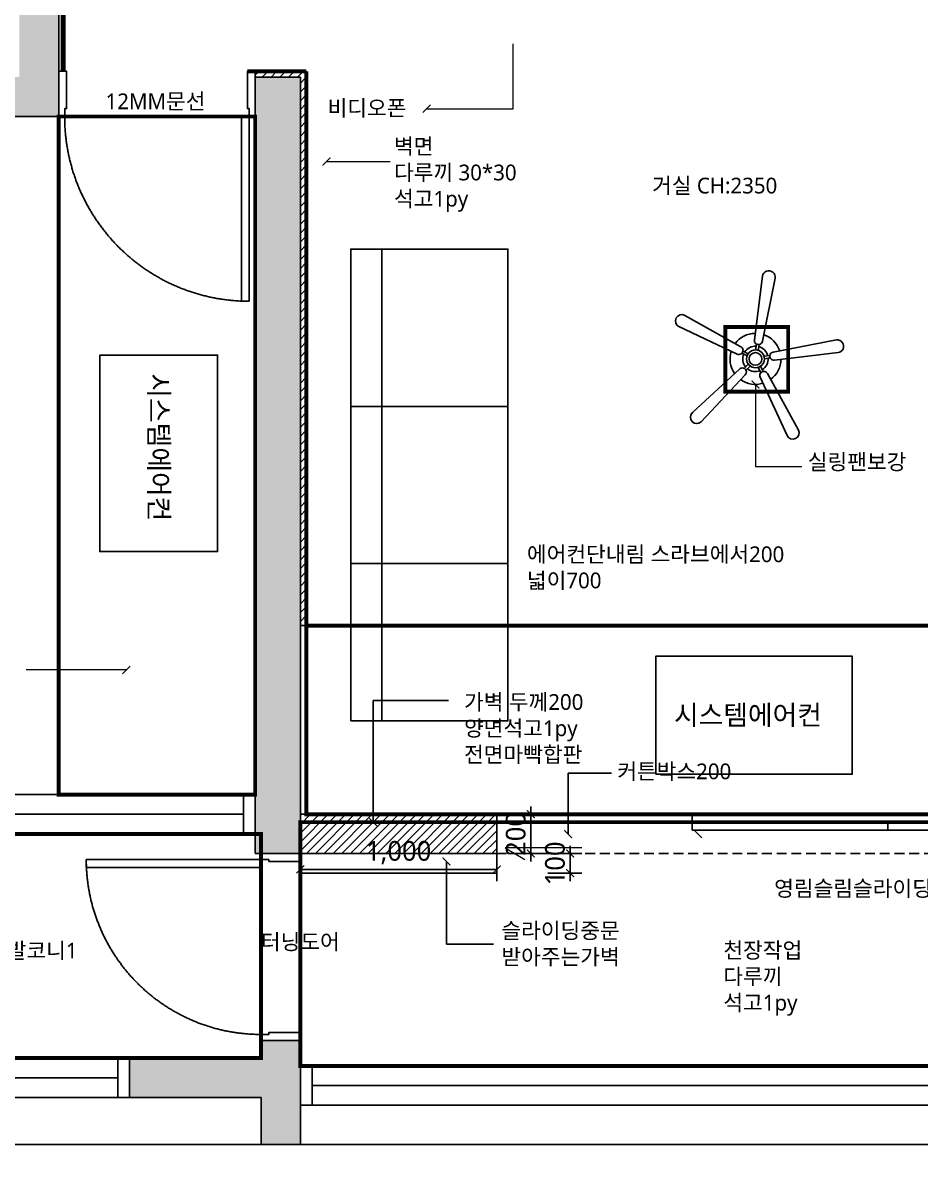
# Model space of a CAD drawing. Header units: millimetres. Extents: x 512 to 764439, y -71 to 559481.
# Drawn here: x 414533 to 419102, y 241340 to 247137 of the extents above; entities that cross this region are included whole.
import ezdxf

# ---------------------------------------------------------------- set-up
doc = ezdxf.new("R2010")
doc.units = ezdxf.units.MM
doc.header["$LTSCALE"] = 50
for name, pattern in [('CENTER2', [28.575, 19.05, -3.175, 3.175, -3.175]), ('HIDDEN', [0.375, 0.25, -0.125]), ('HIDDEN2', [0.1875, 0.125, -0.0625])]:
    doc.linetypes.add(name, pattern=pattern)
for name, color, linetype in [('#조명', 40, 'Continuous'), ('.', 8, 'Continuous'), ('06-FUR', 6, 'Continuous'), ('DIM', 7, 'Continuous'), ('ha', 8, 'Continuous'), ('hid', 8, 'HIDDEN2'), ('red', 10, 'Continuous'), ('wall', 2, 'Continuous'), ('wall2', 3, 'Continuous'), ('win', 4, 'Continuous'), ('목공', 124, 'Continuous')]:
    doc.layers.add(name, color=color, linetype=linetype)
doc.layers.add('purge', color=190, linetype='Continuous', plot=False)
doc.layers.add('text', color=7, linetype='Continuous', lineweight=0)
doc.styles.add('N 맑은고딕', font='malgun.ttf')
doc.styles.add('맑은 고딕', font='malgun.ttf')
doc.dimstyles.new('DH IN40', dxfattribs={"dimscale": 40, "dimtxt": 2.5, "dimasz": 1, "dimexe": 1.5, "dimexo": 1.5, "dimtad": 1, "dimdec": 7, "dimlunit": 6, "dimtxsty": '맑은 고딕', "dimblk": 'ARCHTICK', "dimcen": 2.5, "dimclrd": 256, "dimclre": 256, "dimclrt": 256, "dimadec": 0, "dimazin": 0, "dimtfac": 1, "dimtdec": 7, "dimtix": 1, "dimtmove": 0, "dimatfit": 3, "dimldrblk": 'ARCHTICK', "dimfxl": 1, "dimtfillclr": 1, "dimlwd": -1, "dimlwe": -1, "dimarcsym": 0})

# ---------------------------------------------------------------- blocks, each defined once
blk = doc.blocks.new('_ArchTick')
at = {"color": 0, "linetype": 'ByBlock', "const_width": 0.15}
blk.add_lwpolyline([(-0.5, -0.5), (0.5, 0.5)], dxfattribs=at)
blk = doc.blocks.new('*D1305')
at = {"layer": 'Defpoints', "color": 0, "linetype": 'Continuous', "transparency": 16777216}
for p in [(425516.6, 241430.4), (411376.6, 241230.4), (425516.6, 240630.4)]:
    blk.add_point(p, dxfattribs=at)
at = {"layer": 'DIM', "transparency": 16777216}
for p, q in [((425516.6, 241370.4), (425516.6, 240570.4)), ((411376.6, 241170.4), (411376.6, 240570.4)), ((411376.6, 240630.4), (425516.6, 240630.4))]:
    blk.add_line(p, q, dxfattribs=at)
at = {"layer": 'DIM', "linetype": 'Continuous', "transparency": 16777216, "xscale": 40, "yscale": 40, "zscale": 40, "rotation": 180}
blk.add_blockref('_ArchTick', (411376.6, 240630.4), dxfattribs=at)
at = {"layer": 'DIM', "linetype": 'Continuous', "transparency": 16777216, "xscale": 40, "yscale": 40, "zscale": 40}
blk.add_blockref('_ArchTick', (425516.6, 240630.4), dxfattribs=at)
at = {"layer": 'DIM', "linetype": 'Continuous', "transparency": 16777216, "insert": (418446.6, 240715.7), "char_height": 100, "attachment_point": 5, "style": '맑은 고딕'}
blk.add_mtext('14,140', dxfattribs=at)
blk = doc.blocks.new('*D1389')
at = {"layer": 'Defpoints', "color": 0, "linetype": 'Continuous', "transparency": 16777216}
for p in [(415946.6, 242910.4), (416946.6, 242910.4), (416946.6, 242830)]:
    blk.add_point(p, dxfattribs=at)
at = {"layer": 'DIM', "transparency": 16777216}
for p, q in [((415946.6, 242850.4), (415946.6, 242770)), ((415946.6, 242830), (416946.6, 242830)), ((416946.6, 242850.4), (416946.6, 242770))]:
    blk.add_line(p, q, dxfattribs=at)
at = {"layer": 'DIM', "linetype": 'Continuous', "transparency": 16777216, "xscale": 40, "yscale": 40, "zscale": 40, "rotation": 180}
blk.add_blockref('_ArchTick', (415946.6, 242830), dxfattribs=at)
at = {"layer": 'DIM', "linetype": 'Continuous', "transparency": 16777216, "xscale": 40, "yscale": 40, "zscale": 40}
blk.add_blockref('_ArchTick', (416946.6, 242830), dxfattribs=at)
at = {"layer": 'DIM', "linetype": 'Continuous', "transparency": 16777216, "insert": (416446.6, 242915.3), "char_height": 100, "attachment_point": 5, "style": '맑은 고딕'}
blk.add_mtext('1,000', dxfattribs=at)
blk = doc.blocks.new('*D1408')
at = {"layer": 'Defpoints', "color": 0, "linetype": 'Continuous', "transparency": 16777216}
for p in [(416946.6, 243110.4), (416946.6, 242910.4), (417120, 242910.4)]:
    blk.add_point(p, dxfattribs=at)
at = {"layer": 'DIM', "transparency": 16777216}
for p, q in [((417006.6, 243110.4), (417180, 243110.4)), ((417120, 243110.4), (417120, 243150.4)), ((417120, 243110.4), (417120, 242910.4)), ((417006.6, 242910.4), (417180, 242910.4)), ((417120, 242910.4), (417120, 242870.4))]:
    blk.add_line(p, q, dxfattribs=at)
at = {"layer": 'DIM', "linetype": 'Continuous', "transparency": 16777216, "xscale": 40, "yscale": 40, "zscale": 40}
for p, rotation in [((417120, 243110.4), 270), ((417120, 242910.4), 90)]:
    blk.add_blockref('_ArchTick', p, dxfattribs=dict(at, rotation=rotation))
at = {"layer": 'DIM', "linetype": 'Continuous', "transparency": 16777216, "insert": (417043.3, 243010.4), "char_height": 100, "attachment_point": 5, "rotation": 90, "style": '맑은 고딕'}
blk.add_mtext('200', dxfattribs=at)
blk = doc.blocks.new('*D1409')
at = {"layer": 'Defpoints', "color": 0, "linetype": 'Continuous', "transparency": 16777216}
for p in [(417146.6, 242910.4), (417146.6, 242810.4), (417320, 242810.4)]:
    blk.add_point(p, dxfattribs=at)
at = {"layer": 'DIM', "transparency": 16777216}
for p, q in [((417320, 242910.4), (417320, 242950.4)), ((417206.6, 242910.4), (417380, 242910.4)), ((417320, 242910.4), (417320, 242810.4)), ((417206.6, 242810.4), (417380, 242810.4)), ((417320, 242810.4), (417320, 242770.4))]:
    blk.add_line(p, q, dxfattribs=at)
at = {"layer": 'DIM', "linetype": 'Continuous', "transparency": 16777216, "xscale": 40, "yscale": 40, "zscale": 40}
for p, rotation in [((417320, 242910.4), 270), ((417320, 242810.4), 90)]:
    blk.add_blockref('_ArchTick', p, dxfattribs=dict(at, rotation=rotation))
at = {"layer": 'DIM', "linetype": 'Continuous', "transparency": 16777216, "insert": (417243.1, 242860.4), "char_height": 100, "attachment_point": 5, "rotation": 90, "style": '맑은 고딕'}
blk.add_mtext('100', dxfattribs=at)

msp = doc.modelspace()

# ---------------------------------------------------------------- hatches: boundary and pattern name
at = {"layer": 'ha', "linetype": 'Continuous', "true_color": 0x939598}
h = msp.add_hatch(color=252, dxfattribs=at)
h.dxf.hatch_style = 1
h.paths.add_polyline_path([(419116.5943044, 252820.37295821), (419116.5943044, 253150.37295821), (418886.5943044, 253150.37295821), (418886.5943044, 248010.37295821), (419116.5943044, 248010.37295821)])
h.paths.add_polyline_path([(417966.5943044, 251650.37295821), (416626.5943044, 251650.37295821), (416626.5943044, 251450.37295821), (417966.5943044, 251450.37295821)])
h.paths.add_polyline_path([(415726.5943044, 251650.37295821), (414716.5943044, 251650.37295821), (414716.5943044, 250620.37295821), (413386.5943044, 250620.37295821), (413386.5943044, 252950.37295821), (414586.5943044, 252950.37295821), (414586.5943044, 253150.37295821), (413186.5943044, 253150.37295821), (413186.5943044, 249840.37295821), (412086.5943044, 249840.37295821), (412086.5943044, 248460.37295821), (412286.5943044, 248460.37295821), (412286.5943044, 249640.37295821), (414746.5943044, 249640.37295821), (414746.5943044, 248320.37295821), (414516.5943044, 248320.37295821), (414516.5943044, 248140.37295821), (414776.5943044, 248140.37295821), (415616.5943044, 248140.37295821), (415616.5943044, 248320.37295821), (414916.5943044, 248320.37295821), (414916.5943044, 251450.37295821), (415726.5943044, 251450.37295821)])
h.paths.add_polyline_path([(414516.5943044, 250420.37295821), (414516.5943044, 249840.37295821), (413386.5943044, 249840.37295821), (413386.5943044, 250420.37295821)], flags=16)
h.paths.add_polyline_path([(414716.5943044, 246860.37295821), (414716.5943044, 247220.37295821), (414516.5943044, 247220.37295821), (414516.5943044, 246860.37295821), (413536.5943044, 246860.37295821), (413536.5943044, 246660.37295821), (414716.5943044, 246660.37295821)])
h.paths.add_polyline_path([(412636.5943044, 246860.37295821), (412286.5943044, 246860.37295821), (412286.5943044, 247900.37295821), (412086.5943044, 247900.37295821), (412086.5943044, 246860.37295821), (411176.5943044, 246860.37295821), (411176.5943044, 241430.37295821), (413566.5943044, 241430.37295821), (413566.5943044, 242490.37295821), (413146.5943044, 242490.37295821), (413146.5943044, 243010.37295821), (413646.5943044, 243010.37295821), (413646.5943044, 243210.37295821), (412926.5943044, 243210.37295821), (412926.5943044, 243010.37295821), (412926.5943044, 241630.37295821), (411376.5943044, 241630.37295821), (411376.5943044, 243010.37295821), (412146.5943044, 243010.37295821), (412146.5943044, 243210.37295821), (411496.5943044, 243210.37295821), (411496.5943044, 246660.37295821), (412286.5943044, 246660.37295821), (412636.5943044, 246660.37295821)])
h.paths.add_polyline_path([(415946.5943044, 246860.37295821), (415716.5943044, 246860.37295821), (415716.5943044, 242910.37295821), (415946.5943044, 242910.37295821)])
h.paths.add_polyline_path([(415946.5943044, 241960.37295821), (415746.5943044, 241960.37295821), (415746.5943044, 241870.37295821), (415076.5943044, 241870.37295821), (415076.5943044, 241670.37295821), (415746.5943044, 241670.37295821), (415746.5943044, 241430.37295821), (415946.5943044, 241430.37295821)])
h.paths.add_polyline_path([(421126.5943044, 246535.37295821), (420926.5943044, 246535.37295821), (420926.5943044, 242875.37295821), (421126.5943044, 242875.37295821), (421126.5943044, 242950.37295821), (421676.5943044, 242950.37295821), (421676.5943044, 243150.37295821), (421126.5943044, 243150.37295821)])
h.paths.add_polyline_path([(421786.5943044, 241830.37295821), (421126.5943044, 241830.37295821), (421126.5943044, 241985.37295821), (420926.5943044, 241985.37295821), (420926.5943044, 241430.37295821), (421126.5943044, 241430.37295821), (421126.5943044, 241630.37295821), (421786.5943044, 241630.37295821)])
h.paths.add_polyline_path([(425516.5943044, 246450.37295821), (425316.5943044, 246450.37295821), (425316.5943044, 248210.37295821), (424096.5943044, 248210.37295821), (424096.5943044, 251230.37295821), (422596.5943044, 251230.37295821), (422596.5943044, 251030.37295821), (423896.5943044, 251030.37295821), (423896.5943044, 248210.37295821), (422016.5943044, 248210.37295821), (422016.5943044, 248010.37295821), (422016.5943044, 247250.37295821), (422216.5943044, 247250.37295821), (422216.5943044, 248010.37295821), (425116.5943044, 248010.37295821), (425116.5943044, 246450.37295821), (424406.5943044, 246450.37295821), (422216.5943044, 246450.37295821), (422016.5943044, 246450.37295821), (422016.5943044, 246250.37295821), (425316.5943044, 246250.37295821), (425316.5943044, 243150.37295821), (424136.5943044, 243150.37295821), (424136.5943044, 242950.37295821), (425386.5943044, 242950.37295821), (425386.5943044, 241830.37295821), (424136.5943044, 241830.37295821), (424136.5943044, 241630.37295821), (425516.5943044, 241630.37295821)])
h.paths.add_polyline_path([(421116.5943044, 251030.37295821), (421246.5943044, 251030.37295821), (421246.5943044, 251230.37295821), (420566.5943044, 251230.37295821), (420566.5943044, 251030.37295821), (420916.5943044, 251030.37295821), (420916.5943044, 248010.37295821), (421116.5943044, 248010.37295821)])
h.paths.add_polyline_path([(422796.5943044, 252820.37295821), (422596.5943044, 252820.37295821), (422596.5943044, 252230.37295821), (422796.5943044, 252230.37295821)])

# ---------------------------------------------------------------- linework, layer by layer
at = {"layer": '#조명', "color": 5, "linetype": 'HIDDEN', "ltscale": 20}
for p, q in [((415716.5943044, 246890.37295821), (415976.5943044, 246890.37295821)), ((415716.5943044, 246890.37295821), (415946.5943044, 246890.37295821)), ((415752.19980727, 246860.37295821), (415782.19980727, 246890.37295821)), ((415797.10108788, 246860.37295821), (415827.10108788, 246890.37295821)), ((415842.00236848, 246860.37295821), (415872.00236848, 246890.37295821))]:
    msp.add_line(p, q, dxfattribs=at)
at = {"layer": '#조명', "color": 2, "linetype": 'HIDDEN', "ltscale": 20, "true_color": 0xf1eb1f}
for p, q in [((414716.5943044, 246720.37295821), (414716.5943044, 243270.37295821)), ((414716.5943044, 246720.37295821), (414716.5943044, 243270.37295821)), ((415946.5943044, 244070.37295821), (420926.5943044, 244070.37295821)), ((415946.5943044, 244070.37295821), (420926.5943044, 244070.37295821))]:
    msp.add_line(p, q, dxfattribs=at)
at = {"layer": '#조명', "color": 5, "linetype": 'HIDDEN', "ltscale": 20, "const_width": 20}
for points in [[(414736.5943044, 246890.37295821), (414736.5943044, 247220.37295821)], [(415976.5943044, 246890.37295821), (415676.5943044, 246890.37295821)]]:
    msp.add_lwpolyline(points, dxfattribs=at)
at = {"layer": '#조명', "color": 242, "linetype": 'HIDDEN', "ltscale": 20, "true_color": 0xcd2027, "const_width": 20}
msp.add_lwpolyline([(415976.5943044, 246890.37295821), (415976.5943044, 243110.37295821)], dxfattribs=at)
at = {"layer": '#조명', "color": 32, "linetype": 'HIDDEN', "ltscale": 20, "true_color": 0xcd6928, "const_width": 20}
for points in [[(414716.5943044, 246660.37295821), (415716.5943044, 246660.37295821), (415716.5943044, 243210.37295821), (414716.5943044, 243210.37295821)], [(418110, 245590), (418430, 245590), (418430, 245260), (418110, 245260)], [(415976.5943044, 244070.37295821), (420926.5943044, 244070.37295821), (420926.5943044, 243110.37295821), (415976.5943044, 243110.37295821)], [(415946.5943044, 241830.37295821), (420926.5943044, 241830.37295821), (420926.5943044, 243070.37295821), (415946.5943044, 243070.37295821)], [(413566.5943044, 243010.37295821), (415746.5943044, 243010.37295821), (415746.5943044, 241870.37295821), (413566.5943044, 241870.37295821)]]:
    msp.add_lwpolyline(points, close=True, dxfattribs=at)
at = {"layer": '.', "color": 252, "linetype": 'Continuous', "true_color": 0x939598, "transparency": 33554559}
for p, q in [((415716.5943044, 246869.66873595), (415737.29852667, 246890.37295821)), ((415886.90364909, 246860.37295821), (415916.90364909, 246890.37295821)), ((415931.80492969, 246860.37295821), (415961.80492969, 246890.37295821)), ((415946.5943044, 246830.26105232), (415976.5943044, 246860.26105232)), ((415946.5943044, 246785.35977171), (415976.5943044, 246815.35977171)), ((415946.5943044, 246740.4584911), (415976.5943044, 246770.4584911)), ((415946.5943044, 246695.5572105), (415976.5943044, 246725.5572105)), ((415946.5943044, 246650.65592989), (415976.5943044, 246680.65592989)), ((415946.5943044, 246605.75464929), (415976.5943044, 246635.75464929)), ((415946.5943044, 246560.85336868), (415976.5943044, 246590.85336868)), ((415946.5943044, 246515.95208808), (415976.5943044, 246545.95208808)), ((415946.5943044, 246471.05080747), (415976.5943044, 246501.05080747)), ((415946.5943044, 246426.14952687), (415976.5943044, 246456.14952687)), ((415946.5943044, 246381.24824626), (415976.5943044, 246411.24824626)), ((415946.5943044, 246336.34696566), (415976.5943044, 246366.34696566)), ((415946.5943044, 246291.44568505), (415976.5943044, 246321.44568505)), ((415946.5943044, 246246.54440445), (415976.5943044, 246276.54440445)), ((415946.5943044, 246201.64312384), (415976.5943044, 246231.64312384)), ((415946.5943044, 246156.74184324), (415976.5943044, 246186.74184324)), ((415946.5943044, 246111.84056263), (415976.5943044, 246141.84056263)), ((415946.5943044, 246066.93928202), (415976.5943044, 246096.93928202)), ((415946.5943044, 246022.03800142), (415976.5943044, 246052.03800142)), ((415946.5943044, 245977.13672081), (415976.5943044, 246007.13672081)), ((415946.5943044, 245932.23544021), (415976.5943044, 245962.23544021)), ((415946.5943044, 245887.3341596), (415976.5943044, 245917.3341596)), ((415946.5943044, 245842.432879), (415976.5943044, 245872.432879)), ((415946.5943044, 245797.53159839), (415976.5943044, 245827.53159839)), ((415946.5943044, 245752.63031779), (415976.5943044, 245782.63031779)), ((415946.5943044, 245707.72903718), (415976.5943044, 245737.72903718)), ((415946.5943044, 245662.82775658), (415976.5943044, 245692.82775658)), ((415946.5943044, 245617.92647597), (415976.5943044, 245647.92647597)), ((415946.5943044, 245573.02519537), (415976.5943044, 245603.02519537)), ((415946.5943044, 245528.12391476), (415976.5943044, 245558.12391476)), ((415946.5943044, 245483.22263416), (415976.5943044, 245513.22263416)), ((415946.5943044, 245438.32135355), (415976.5943044, 245468.32135355)), ((415946.5943044, 245393.42007294), (415976.5943044, 245423.42007294)), ((415946.5943044, 245348.51879234), (415976.5943044, 245378.51879234)), ((415946.5943044, 245303.61751173), (415976.5943044, 245333.61751173)), ((415946.5943044, 245258.71623113), (415976.5943044, 245288.71623113)), ((415946.5943044, 245213.81495052), (415976.5943044, 245243.81495052)), ((415946.5943044, 245168.91366992), (415976.5943044, 245198.91366992)), ((415946.5943044, 245124.01238931), (415976.5943044, 245154.01238931)), ((415946.5943044, 245079.11110871), (415976.5943044, 245109.11110871)), ((415946.5943044, 245034.2098281), (415976.5943044, 245064.2098281)), ((415946.5943044, 244989.3085475), (415976.5943044, 245019.3085475)), ((415946.5943044, 244944.40726689), (415976.5943044, 244974.40726689)), ((415946.5943044, 244899.50598629), (415976.5943044, 244929.50598629)), ((415946.5943044, 244854.60470568), (415976.5943044, 244884.60470568)), ((415946.5943044, 244809.70342507), (415976.5943044, 244839.70342507)), ((415946.5943044, 244764.80214447), (415976.5943044, 244794.80214447)), ((415946.5943044, 244719.90086386), (415976.5943044, 244749.90086386)), ((415946.5943044, 244674.99958326), (415976.5943044, 244704.99958326)), ((415946.5943044, 244630.09830265), (415976.5943044, 244660.09830265)), ((415946.5943044, 244585.19702205), (415976.5943044, 244615.19702205)), ((415946.5943044, 244540.29574144), (415976.5943044, 244570.29574144)), ((415946.5943044, 244495.39446084), (415976.5943044, 244525.39446084)), ((415946.5943044, 244450.49318023), (415976.5943044, 244480.49318023)), ((415946.5943044, 244405.59189963), (415976.5943044, 244435.59189963)), ((415946.5943044, 244360.69061902), (415976.5943044, 244390.69061902)), ((415946.5943044, 244315.78933842), (415976.5943044, 244345.78933842)), ((415946.5943044, 244270.88805781), (415976.5943044, 244300.88805781)), ((415946.5943044, 244225.98677721), (415976.5943044, 244255.98677721)), ((415946.5943044, 244181.0854966), (415976.5943044, 244211.0854966)), ((415946.5943044, 244136.18421599), (415976.5943044, 244166.18421599)), ((415946.5943044, 244091.28293539), (415976.5943044, 244121.28293539)), ((415970.58560783, 244070.37295821), (415976.5943044, 244076.38165478)), ((415946.5943044, 243103.45476207), (415953.51250054, 243110.37295821)), ((415946.5943044, 243058.55348147), (415998.41378115, 243110.37295821)), ((415946.5943044, 243013.65220086), (416043.31506175, 243110.37295821)), ((415946.5943044, 242968.75092026), (416088.21634236, 243110.37295821)), ((415946.5943044, 242923.84963965), (416133.11762296, 243110.37295821)), ((415978.01890357, 242910.37295821), (416178.01890357, 243110.37295821)), ((416022.92018417, 242910.37295821), (416222.92018417, 243110.37295821)), ((416067.82146478, 242910.37295821), (416267.82146478, 243110.37295821)), ((416112.72274538, 242910.37295821), (416312.72274538, 243110.37295821)), ((416157.62402599, 242910.37295821), (416357.62402599, 243110.37295821)), ((416202.5253066, 242910.37295821), (416402.5253066, 243110.37295821)), ((416247.4265872, 242910.37295821), (416447.4265872, 243110.37295821)), ((416292.32786781, 242910.37295821), (416492.32786781, 243110.37295821)), ((416337.22914841, 242910.37295821), (416537.22914841, 243110.37295821)), ((416382.13042902, 242910.37295821), (416582.13042902, 243110.37295821)), ((416427.03170962, 242910.37295821), (416627.03170962, 243110.37295821)), ((416471.93299023, 242910.37295821), (416671.93299023, 243110.37295821)), ((416516.83427083, 242910.37295821), (416716.83427083, 243110.37295821)), ((416561.73555144, 242910.37295821), (416761.73555144, 243110.37295821)), ((416606.63683204, 242910.37295821), (416806.63683204, 243110.37295821)), ((416651.53811265, 242910.37295821), (416851.53811265, 243110.37295821)), ((416696.43939325, 242910.37295821), (416896.43939325, 243110.37295821)), ((416741.34067386, 242910.37295821), (416941.34067386, 243110.37295821)), ((416786.24195446, 242910.37295821), (416946.5943044, 243070.72530815)), ((416831.14323507, 242910.37295821), (416946.5943044, 243025.82402754)), ((416876.04451568, 242910.37295821), (416946.5943044, 242980.92274694)), ((416920.94579628, 242910.37295821), (416946.5943044, 242936.02146633))]:
    msp.add_line(p, q, dxfattribs=at)
at = {"layer": '06-FUR', "color": 252, "true_color": 0x939598}
for p, q in [((418299.2506368, 245848.77727741), (418258.38914125, 245523.56049272)), ((418363.12447513, 245837.13492582), (418299.14836805, 245516.9395023)), ((417904.40230548, 245648.42236413), (418189.15654519, 245488.63164321)), ((417873.5916696, 245591.27241846), (418170.26431535, 245451.91331353)), ((418264.43733918, 245472.52300115), (418269.21680273, 245501.94567461)), ((418277.25219826, 245470.44133606), (418282.03144522, 245499.86267614)), ((418675.68816556, 245523.52492048), (418353.76172673, 245461.88899876)), ((418220.67285023, 245441.89403933), (418194.16716037, 245455.53168541)), ((418226.61264061, 245453.43842468), (418200.10815194, 245467.07545272)), ((418307.09118374, 245440.36536847), (418336.55074452, 245444.91193463)), ((418309.07141183, 245427.53444335), (418338.52963756, 245432.08080347)), ((418684.35373276, 245459.17960582), (418360.0600844, 245421.07867196)), ((417942.12567087, 245153.8362669), (418182.08957653, 245375.27559381)), ((418227.13488637, 245400.02315482), (418205.97496456, 245379.02996158)), ((418236.27875312, 245390.80666721), (418215.11787233, 245369.81252255)), ((418278.09720966, 245384.01361391), (418291.52414745, 245357.40207891)), ((418289.68822047, 245389.86189666), (418303.11576678, 245363.24915562)), ((417986.95748901, 245106.87330643), (418211.17276316, 245345.96142764)), ((418424.1621625, 245036.87781014), (418287.71377256, 245333.52556154)), ((418482.68038577, 245065.00305003), (418324.58040024, 245352.12674017))]:
    msp.add_line(p, q, dxfattribs=at)
for radius in [45.43991416, 32.45708155]:
    msp.add_circle((418263.63366935, 245427.09019456), radius, dxfattribs=at)
for centre, radius, start, end in [((418331.18755597, 245842.95610162), 32.46310049, 349.6700384092, 169.6700384092), ((417888.99698754, 245619.8473913), 32.46310049, 61.6700384102, 241.6700384102), ((418263.63366935, 245427.09019456), 129.82832618, 90.4650825463, 143.0779815536), ((418263.63366935, 245427.09019456), 129.82832618, 18.4650825468, 71.0779815535), ((418179.7104303, 245470.27247835), 20.64674359, 242.7733785948, 62.7733788126), ((418263.63366935, 245427.09019456), 64.91416309, 86.5125491798, 147.0342082269), ((418278.76875464, 245520.24999747), 20.64674359, 170.7733785957, 350.7733788106), ((418263.63366935, 245427.09019456), 64.91416309, 14.512549179, 75.0342082218), ((418680.02094916, 245491.35226315), 32.46310049, 277.6700384043, 97.6700384109), ((418263.63366935, 245427.09019456), 129.82832618, 162.4650825471, 215.0779815543), ((418263.63366935, 245427.09019456), 64.91416309, 158.5125491799, 219.0342082263), ((418263.63366935, 245427.09019456), 64.91416309, 302.5125491786, 3.0342082256), ((418356.91090553, 245441.48383536), 20.64674359, 98.773378592, 278.773378808), ((418196.63116988, 245360.61851075), 20.64674359, 314.7733785918, 134.7733788076), ((418263.63366935, 245427.09019456), 64.91416309, 230.5125491817, 291.0342082225), ((418263.63366935, 245427.09019456), 129.82832618, 306.4650825491, 359.0779815531), ((418263.63366935, 245427.09019456), 129.82832618, 234.4650825418, 287.0779815524), ((418306.14708638, 245342.82615089), 20.64674359, 26.7733785952, 206.7733788085), ((417964.54157994, 245130.35478667), 32.46310049, 133.6700384064, 313.6700384064), ((418453.42127413, 245050.94043008), 32.46310049, 205.6700384101, 25.6700384101)]:
    msp.add_arc(centre, radius, start, end, dxfattribs=at)
at = {"layer": 'hid', "color": 252, "linetype": 'Continuous', "true_color": 0x939598}
for p, q in [((416360.92667532, 245985.64891555), (416360.92667532, 243585.64891555)), ((416946.5943044, 243110.37295821), (417941.5943044, 243110.37295821)), ((416946.5943044, 243070.37295821), (416946.5943044, 243110.37295821)), ((417941.5943044, 243070.37295821), (417941.5943044, 243110.37295821)), ((420926.5943044, 243070.37295821), (416946.5943044, 243070.37295821))]:
    msp.add_line(p, q, dxfattribs=at)
at = {"layer": 'hid', "color": 252, "linetype": 'HIDDEN', "ltscale": 4, "true_color": 0x939598}
msp.add_line((416946.5943044, 242910.37295821), (420926.5943044, 242910.37295821), dxfattribs=at)
at = {"layer": 'hid', "color": 252, "linetype": 'Continuous', "true_color": 0x939598}
for points in [[(416203.03448892, 245185.64891555), (417003.03448892, 245185.64891555), (417003.03448892, 245985.64891555), (416203.03448892, 245985.64891555)], [(416203.03448892, 244385.64891555), (417003.03448892, 244385.64891555), (417003.03448892, 245185.64891555), (416203.03448892, 245185.64891555)], [(416203.03448892, 243585.64891555), (417003.03448892, 243585.64891555), (417003.03448892, 244385.64891555), (416203.03448892, 244385.64891555)], [(417941.5943044, 243070.37295821), (418936.5943044, 243070.37295821), (418936.5943044, 243030.37295821), (417941.5943044, 243030.37295821)], [(418936.5943044, 243070.37295821), (419931.5943044, 243070.37295821), (419931.5943044, 243030.37295821), (418936.5943044, 243030.37295821)]]:
    msp.add_lwpolyline(points, close=True, dxfattribs=at)
at = {"layer": 'purge', "linetype": 'Continuous'}
msp.add_lwpolyline([(411176.5943044, 253150.37295821), (425516.5943044, 253150.37295821), (425516.5943044, 241430.37295821), (411176.5943044, 241430.37295821)], close=True, dxfattribs=at)
at = {"layer": 'red', "color": 252, "linetype": 'Continuous', "true_color": 0x939598}
for points in [[(414925.34126694, 245446.43404576), (414925.34126694, 244446.43404576), (415525.34126694, 244446.43404576), (415525.34126694, 245446.43404576)], [(417756.02392571, 243314.23305522), (418756.02392571, 243314.23305522), (418756.02392571, 243914.23305522), (417756.02392571, 243914.23305522)]]:
    msp.add_lwpolyline(points, close=True, dxfattribs=at)
at = {"layer": 'text'}
for p, q in [((417380, 242940), (416990, 242940)), ((416990, 242940), (417090, 242880))]:
    msp.add_line(p, q, dxfattribs=at)
at = {"layer": 'wall', "color": 252, "true_color": 0x939598}
for p, q in [((414716.5943044, 246860.37295821), (414716.5943044, 247220.37295821)), ((414716.5943044, 246860.37295821), (414716.5943044, 246660.37295821)), ((415716.5943044, 246860.37295821), (415716.5943044, 242910.37295821)), ((415946.5943044, 246860.37295821), (415716.5943044, 246860.37295821)), ((415946.5943044, 246860.37295821), (415946.5943044, 242910.37295821)), ((414716.5943044, 246660.37295821), (413536.5943044, 246660.37295821)), ((415946.5943044, 243210.37295821), (415946.5943044, 243010.37295821)), ((415716.5943044, 243010.37295821), (415716.5943044, 242960.37295821)), ((415716.5943044, 242910.37295821), (415946.5943044, 242910.37295821)), ((415946.5943044, 241960.37295821), (415746.5943044, 241960.37295821)), ((415746.5943044, 241960.37295821), (415746.5943044, 241870.37295821)), ((415946.5943044, 241960.37295821), (415946.5943044, 241430.37295821)), ((415746.5943044, 241870.37295821), (415076.5943044, 241870.37295821)), ((415076.5943044, 241870.37295821), (415076.5943044, 241670.37295821)), ((415746.5943044, 241670.37295821), (415076.5943044, 241670.37295821)), ((415746.5943044, 241670.37295821), (415746.5943044, 241430.37295821)), ((415946.5943044, 241430.37295821), (415746.5943044, 241430.37295821))]:
    msp.add_line(p, q, dxfattribs=at)
at = {"layer": 'wall2', "color": 252, "linetype": 'Continuous', "true_color": 0x939598}
for p, q in [((414716.5943044, 248140.37295821), (414716.5943044, 246860.37295821)), ((414746.5943044, 248110.37295821), (414746.5943044, 246890.37295821)), ((415716.5943044, 246890.37295821), (415716.5943044, 246860.37295821)), ((415716.5943044, 246860.37295821), (415716.5943044, 246890.37295821)), ((415976.5943044, 246890.37295821), (415946.5943044, 246890.37295821)), ((415976.5943044, 246890.37295821), (415976.5943044, 243110.37295821)), ((415976.5943044, 243110.37295821), (415976.5943044, 246890.37295821)), ((415716.5943044, 246860.37295821), (415946.5943044, 246860.37295821)), ((415946.5943044, 246860.37295821), (415716.5943044, 246860.37295821)), ((415946.5943044, 246860.37295821), (415946.5943044, 243110.37295821)), ((415946.5943044, 246860.37295821), (415946.5943044, 243110.37295821)), ((415946.5943044, 243110.37295821), (415976.5943044, 243110.37295821)), ((415946.5943044, 243110.37295821), (415976.5943044, 243110.37295821)), ((415946.5943044, 243110.37295821), (416946.5943044, 243110.37295821)), ((415946.5943044, 242910.37295821), (415946.5943044, 243110.37295821)), ((415946.5943044, 243110.37295821), (415976.5943044, 243110.37295821)), ((416946.5943044, 243110.37295821), (416946.5943044, 242910.37295821)), ((416946.5943044, 242910.37295821), (415946.5943044, 242910.37295821))]:
    msp.add_line(p, q, dxfattribs=at)
at = {"layer": 'win', "color": 252, "linetype": 'Continuous', "true_color": 0x939598}
for p, q in [((415656.5943044, 243110.37295821), (413706.5943044, 243110.37295821)), ((415016.5943044, 241770.37295821), (413626.5943044, 241770.37295821)), ((420866.5943044, 241730.37295821), (416006.5943044, 241730.37295821))]:
    msp.add_line(p, q, dxfattribs=at)
at = {"layer": 'win', "color": 252, "linetype": 'Continuous', "true_color": 0x939598, "transparency": 33554687}
for points in [[(414716.5943044, 246660.37295821), (414716.5943044, 246890.37295821), (414756.5943044, 246890.37295821), (414756.5943044, 246700.37295821), (414746.5943044, 246700.37295821), (414746.5943044, 246660.37295821)], [(415716.5943044, 246660.37295821), (415716.5943044, 246890.37295821), (415676.5943044, 246890.37295821), (415676.5943044, 246700.37295821), (415686.5943044, 246700.37295821), (415686.5943044, 246660.37295821)], [(415686.5943044, 245720.37295821), (415686.5943044, 246660.37295821), (415646.5943044, 246660.37295821), (415646.5943044, 245720.37295821)], [(414856.5943044, 242880.37295821), (415746.5943044, 242880.37295821), (415746.5943044, 242840.37295821), (414856.5943044, 242840.37295821)], [(415746.5943044, 242910.37295821), (415946.5943044, 242910.37295821), (415946.5943044, 242870.37295821), (415786.5943044, 242870.37295821), (415786.5943044, 242880.37295821), (415746.5943044, 242880.37295821)], [(415746.5943044, 241960.37295821), (415946.5943044, 241960.37295821), (415946.5943044, 242000.37295821), (415786.5943044, 242000.37295821), (415786.5943044, 241990.37295821), (415746.5943044, 241990.37295821)]]:
    msp.add_lwpolyline(points, close=True, dxfattribs=at)
at = {"layer": 'win', "color": 252, "linetype": 'Continuous', "true_color": 0x939598}
for points in [[(415716.5943044, 243210.37295821), (413646.5943044, 243210.37295821), (413646.5943044, 243010.37295821), (415716.5943044, 243010.37295821)], [(415716.5943044, 243210.37295821), (415656.5943044, 243210.37295821), (415656.5943044, 243010.37295821), (415716.5943044, 243010.37295821)], [(415076.5943044, 241870.37295821), (413566.5943044, 241870.37295821), (413566.5943044, 241670.37295821), (415076.5943044, 241670.37295821)], [(415076.5943044, 241870.37295821), (415016.5943044, 241870.37295821), (415016.5943044, 241670.37295821), (415076.5943044, 241670.37295821)], [(420926.5943044, 241830.37295821), (415946.5943044, 241830.37295821), (415946.5943044, 241630.37295821), (420926.5943044, 241630.37295821)], [(415946.5943044, 241830.37295821), (416006.5943044, 241830.37295821), (416006.5943044, 241630.37295821), (415946.5943044, 241630.37295821)]]:
    msp.add_lwpolyline(points, close=True, dxfattribs=at)
at = {"layer": 'win', "color": 252, "linetype": 'CENTER2', "ltscale": 20, "true_color": 0x939598, "transparency": 33554687}
for centre, radius in [((415686.5943044, 246660.37295821), 940), ((415746.5943044, 242880.37295821), 890)]:
    msp.add_arc(centre, radius, 180, 270, dxfattribs=at)
at = {"layer": '목공', "color": 85, "linetype": 'Continuous', "true_color": 0x58ba48}
msp.add_lwpolyline([(416946.5943044, 242810.37295821), (415946.5943044, 242810.37295821), (415946.5943044, 242910.37295821), (416946.5943044, 242910.37295821)], close=True, dxfattribs=at)

# ---------------------------------------------------------------- block references
at = {"layer": 'text', "color": 252, "true_color": 0x939598, "xscale": 40, "yscale": 40, "zscale": 40, "rotation": 90}
msp.add_blockref('_ArchTick', (417970.48162911, 243010.37295821), dxfattribs=at)

# ---------------------------------------------------------------- texts
at = {"layer": 'text', "style": 'N 맑은고딕'}
for s, p in [('12MM문선', (414954.56873207, 246697.47313709)), ('터닝도어', (415745.36454345, 242421.61098279))]:
    msp.add_text(s, height=80, dxfattribs=at).set_placement(p)
at = {"layer": 'text', "color": 252, "linetype": 'Continuous', "true_color": 0x939598, "style": 'N 맑은고딕'}
for s, p in [('비디오폰', (416085.28641733, 246663.26687036)), ('거실 CH:2350', (417737.36627675, 246268.87564927)), ('영림슬림슬라이딩2레일 4도어세트', (418358.67883082, 242693.12372418)), ('앞발코니1', (414351.16978355, 242377.02281145))]:
    msp.add_text(s, height=80, dxfattribs=at).set_placement(p)
at = {"layer": 'text', "char_height": 80, "attachment_point": 1, "style": 'N 맑은고딕'}
for s, insert in [('벽면\\P다루끼 30*30\\P석고1py', (416423.4056956, 246548.73188406)), ('실링팬보강', (418530, 244943.33333333)), ('에어컨단내림 스라브에서200\\P넓이700', (417100, 244473.33333333)), ('가벽 두께200\\P양면석고1py\\P전면마빡합판', (416780, 243721.61231884)), ('커튼박스200', (417560, 243368.73188406)), ('슬라이딩중문\\P받아주는가벽', (416970, 242558.73188406)), ('천장작업\\P다루끼\\P석고1py', (418100, 242458.73188406))]:
    msp.add_mtext_dynamic_manual_height_columns(s, width=3739.8435210895, gutter_width=746.99220336, heights=[0], dxfattribs=dict(at, insert=insert))
at = {"layer": 'text', "color": 252, "true_color": 0x939598, "insert": (415276.35003929, 245353.82957592), "char_height": 100, "attachment_point": 1, "rotation": 270, "style": 'N 맑은고딕'}
msp.add_mtext_dynamic_manual_height_columns('시스템에어컨', width=3739.8435210895, gutter_width=746.99220336, heights=[0], dxfattribs=at)
at = {"layer": 'text', "color": 252, "true_color": 0x939598, "insert": (417848.62839555, 243665.24182758), "char_height": 100, "attachment_point": 1, "style": 'N 맑은고딕'}
msp.add_mtext_dynamic_manual_height_columns('시스템에어컨', width=3739.8435210895, gutter_width=746.99220336, heights=[0], dxfattribs=at)

# ---------------------------------------------------------------- dimensions: what is measured, and where the dimension line sits
at = {"layer": 'DIM', "color": 85, "linetype": 'Continuous', "true_color": 0x58ba48}
for base, p1, p2, picture, middle in [((417120.0000000005, 242910.3729582118), (416946.5943044015, 243110.3729582118), (416946.5943044015, 242910.3729582117), '*D1408', (417043.3355978265, 243010.3729582117)), ((417320.0000000014, 242810.3729582118), (417146.5943044015, 242910.3729582117), (417146.5943044015, 242810.3729582117), '*D1409', (417243.063858697, 242860.3729582116))]:
    dim = msp.add_linear_dim(base=base, p1=p1, p2=p2, angle=90, dimstyle='DH IN40', dxfattribs=at)
    dim.commit()
    dim.dimension.update_dxf_attribs({"geometry": picture, "text_midpoint": middle})
dim = msp.add_linear_dim(base=(416946.5943044015, 242830), p1=(415946.5943044015, 242910.3729582117), p2=(416946.5943044015, 242910.3729582117), dimstyle='DH IN40', dxfattribs=at)
dim.commit()
dim.dimension.update_dxf_attribs({"geometry": '*D1389', "text_midpoint": (416446.5943044015, 242915.3260869565)})
at = {"layer": 'DIM', "linetype": 'Continuous'}
dim = msp.add_linear_dim(base=(425516.5943044015, 240630.3729582117), p1=(411376.5943044015, 241230.3729582117), p2=(425516.5943044015, 241430.3729582117), dimstyle='DH IN40', dxfattribs=at)
dim.commit()
dim.dimension.update_dxf_attribs({"geometry": '*D1305', "text_midpoint": (418446.5943044015, 240715.6990451682)})

# ---------------------------------------------------------------- leaders
at = {"layer": 'text'}
for points in [[(416590, 246700), (417030, 246700), (417030, 247030)], [(416080, 246430.88020459), (416403.4056956, 246430.88020459)], [(418263.63366935, 245297.26186838), (418263.63366935, 244880), (418500, 244880)], [(415060, 243844.60144928), (414550, 243844.60144928)]]:
    msp.add_leader(points, dimstyle='DH IN40', override={"dimgap": 0.625, "dimtad": 0}, dxfattribs=at)
at = {"layer": '목공', "color": 85, "linetype": 'Continuous', "true_color": 0x58ba48}
for points in [[(416317.62402599, 243070.37295821), (416317.62402599, 243690), (416700, 243690)], [(417310, 243010), (417310, 243320), (417530, 243320)], [(416690, 242870), (416690, 242450), (416930, 242450)]]:
    msp.add_leader(points, dimstyle='DH IN40', override={"dimgap": 0.625, "dimtad": 0}, dxfattribs=at)

doc.saveas('drawing.dxf')
